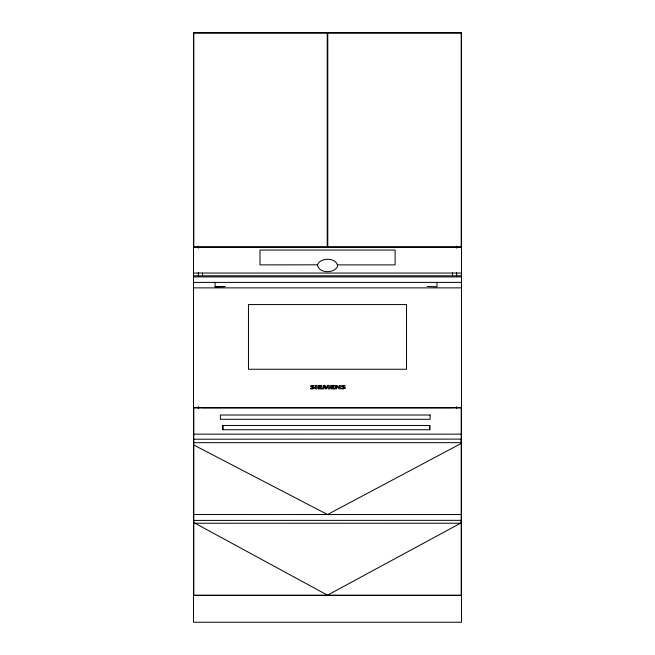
<?xml version="1.0" encoding="UTF-8"?>
<svg xmlns="http://www.w3.org/2000/svg" width="655" height="655" viewBox="0 0 655 655"><rect width="100%" height="100%" fill="white"/><g stroke="black" fill="none" stroke-linecap="round" stroke-linejoin="round"><path stroke-width="0.98" d="M193.79 522.575L327.5 595.19L461.21 522.837M461.21 522.968L461.21 520.529M461.21 520.332L193.79 520.414M461.21 439.349L461.21 442.428M461.21 439.112L193.79 439.21M202.551 273.053L202.551 275.665M452.449 275.665L452.433 273.053M317.478 264.825C318.502 273.634 334.664 273.823 337.636 266.102C336.604 257.3 320.442 257.104 317.478 264.825L259.994 264.89L259.994 250.063L395.104 250.063L395.104 264.89L337.644 264.89M461.21 443.435L327.5 514.535L193.79 445.015M193.52 247.287L461.48 247.287M193.52 273.053L461.48 273.053M193.52 275.796L461.48 275.796M193.52 276.909L461.48 276.909M193.52 282.395L461.48 282.395M215.086 286.702L224.943 286.702M193.52 287.873L461.48 287.873M193.52 407.615L461.48 407.615M193.79 434.142L461.21 434.142M193.79 442.665L461.21 442.665M193.79 523.23L461.21 523.23M193.52 595.452L461.48 595.452M461.21 514.936L461.21 595.19L193.79 595.19L193.79 514.928M456.658 246.116L456.658 248.163M456.658 272.701L456.658 275.763M456.658 406.616L456.658 408.663M452.523 273.053L452.523 275.796M452.523 407.615L202.583 407.615M436.991 282.395L436.991 286.775L427.125 286.481M429.688 425.472L429.688 429.754M224.943 286.481L215.086 286.775L215.086 282.395M222.913 425.472L222.913 429.754M198.342 246.116L198.342 248.163M198.342 272.701L198.342 275.763M198.342 406.616L198.342 408.663M315.604 387.056L315.546 388.865L316.807 388.865L316.807 385.41L315.546 385.41L315.604 387.056M318.142 387.056L318.084 388.865L321.867 388.865L321.9 388.276L319.304 388.325L319.272 387.318L321.253 387.342L321.253 386.794L319.272 386.818L319.222 385.951L321.638 385.991L321.687 385.41L318.084 385.41L318.142 387.056M330.791 387.056L330.734 388.865L334.517 388.865L334.549 388.276L331.954 388.325L331.921 387.318L333.903 387.342L333.903 386.794L331.921 386.818L331.88 385.951L334.296 385.991L334.345 385.41L330.734 385.41L330.791 387.056M335.597 387.056L335.532 388.865L336.621 388.865L336.449 386.221L339.2 388.865L340.297 388.865L340.297 385.41L339.184 385.41C340.232 390.92 337.89 384.6 335.532 385.41L335.597 387.056M323.955 387.433L323.857 388.865L322.678 388.865L323.324 385.41L325.044 385.41L326.133 388.014L327.435 385.41L329.137 385.41L329.555 388.865L328.261 388.865L328.073 386.008L326.526 388.865L325.543 388.865L324.135 386.008L323.955 387.433M314.564 387.924L312.656 388.939L310.495 388.833L310.716 388.243C318.715 389.045 304.133 385.263 314.269 385.443L314.105 386.032L311.755 386.237L314.564 387.924M345.349 387.924L343.441 388.939L341.28 388.833L341.492 388.243C349.5 389.045 334.918 385.263 345.046 385.443L344.882 386.032L342.54 386.237L345.349 387.924M461.48 32.75L193.52 32.75L193.52 622.25L461.48 622.25L461.48 32.75M327.23 33.02L193.79 33.02L193.79 246.845L327.23 246.845L327.23 33.02M461.21 33.02L327.77 33.02L327.77 246.845L461.21 246.845L461.21 33.02M406.534 304.567L248.466 304.567L248.466 369.248L406.534 369.248L406.534 304.567M461.21 407.885L193.79 407.885L193.79 514.535L461.21 514.535L461.21 407.885M430.106 415.016L220.375 415.016L220.375 419.298L430.106 419.298L430.106 415.016M429.827 425.472L222.774 425.472L222.774 429.754L429.827 429.754L429.827 425.472"/></g></svg>
